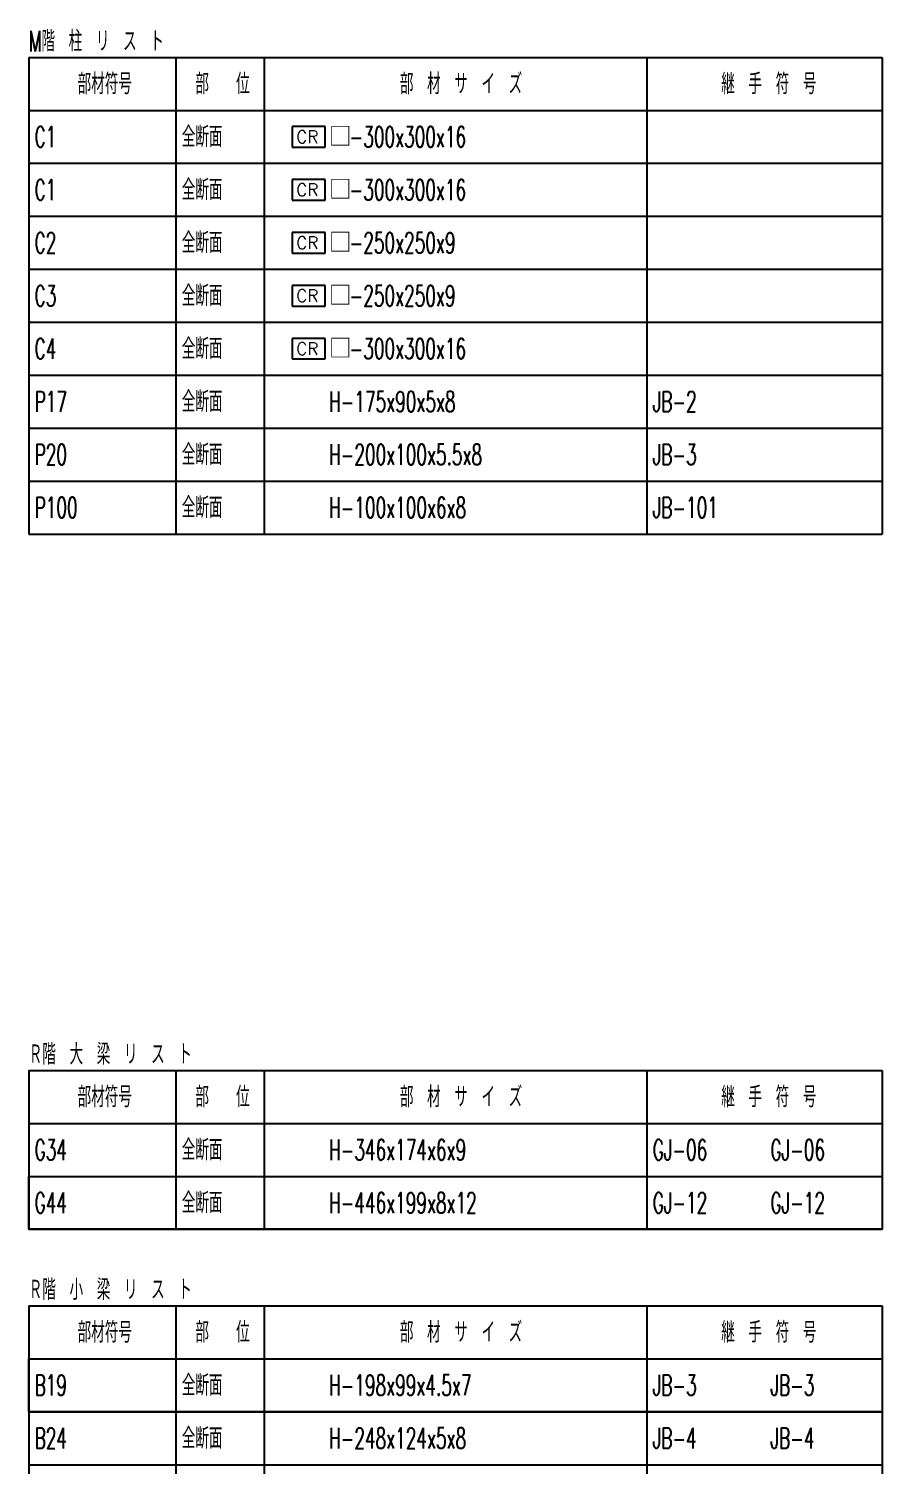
# Model space of a CAD drawing. Header units: millimetres. Extents: x -87051 to 180003, y -2961 to 97158.
# Drawn here: x 164231 to 178731, y 47360 to 71773 of the extents above; entities that cross this region are included whole.
import ezdxf

# ---------------------------------------------------------------- set-up
doc = ezdxf.new("R2010")
doc.units = ezdxf.units.MM
doc.header["$LTSCALE"] = 0.2
doc.styles.get("Standard").update_dxf_attribs({"font": 'simplex.shx', "width": 0.8, "height": 700, "bigfont": 'extfont2.shx'})

msp = doc.modelspace()

# ---------------------------------------------------------------- linework, layer by layer
at = {"color": 8, "linetype": 'Continuous'}
for p, q in [((164231.2, 71286.2), (178731.2, 71286.2)), ((164231.2, 71286.2), (164231.2, 63186.2)), ((166731.2, 71286.2), (166731.2, 63186.2)), ((168231.2, 71286.2), (168231.2, 63186.2)), ((174731.2, 71286.2), (174731.2, 63186.2)), ((178731.2, 71286.2), (178731.2, 63186.2)), ((164231.2, 70386.2), (178731.2, 70386.2)), ((169266.2, 70111.2), (168706.2, 70111.2)), ((168706.2, 70111.2), (168706.2, 69761.2)), ((169266.2, 69761.2), (169266.2, 70111.2)), ((168706.2, 69761.2), (169266.2, 69761.2)), ((164231.2, 69486.2), (178731.2, 69486.2)), ((169266.2, 69211.2), (168706.2, 69211.2)), ((168706.2, 69211.2), (168706.2, 68861.2)), ((169266.2, 68861.2), (169266.2, 69211.2)), ((168706.2, 68861.2), (169266.2, 68861.2)), ((164231.2, 68586.2), (178731.2, 68586.2)), ((169266.2, 68311.2), (168706.2, 68311.2)), ((168706.2, 68311.2), (168706.2, 67961.2)), ((169266.2, 67961.2), (169266.2, 68311.2)), ((168706.2, 67961.2), (169266.2, 67961.2)), ((164231.2, 67686.2), (178731.2, 67686.2)), ((169266.2, 67411.2), (168706.2, 67411.2)), ((168706.2, 67411.2), (168706.2, 67061.2)), ((169266.2, 67061.2), (169266.2, 67411.2)), ((168706.2, 67061.2), (169266.2, 67061.2)), ((164231.2, 66786.2), (178731.2, 66786.2)), ((169266.2, 66511.2), (168706.2, 66511.2)), ((168706.2, 66511.2), (168706.2, 66161.2)), ((169266.2, 66161.2), (169266.2, 66511.2)), ((168706.2, 66161.2), (169266.2, 66161.2)), ((164231.2, 65886.2), (178731.2, 65886.2)), ((164231.2, 64986.2), (178731.2, 64986.2)), ((164231.2, 64086.2), (178731.2, 64086.2)), ((164231.2, 63186.2), (178731.2, 63186.2)), ((164231.2, 54070.3), (178731.2, 54070.3)), ((164231.2, 54070.3), (164231.2, 51370.3)), ((166731.2, 54070.3), (166731.2, 51370.3)), ((168231.2, 54070.3), (168231.2, 51370.3)), ((174731.2, 54070.3), (174731.2, 51370.3)), ((178731.2, 54070.3), (178731.2, 51370.3)), ((164231.2, 53170.3), (178731.2, 53170.3)), ((164231.2, 52270.3), (178731.2, 52270.3)), ((164231.2, 50070.3), (178731.2, 50070.3)), ((164231.2, 50070.3), (164231.2, 41070.3)), ((166731.2, 50070.3), (166731.2, 41070.3)), ((168231.2, 50070.3), (168231.2, 41070.3)), ((174731.2, 50070.3), (174731.2, 41070.3)), ((178731.2, 50070.3), (178731.2, 41070.3)), ((164231.2, 49170.3), (178731.2, 49170.3)), ((164231.2, 48270.3), (178731.2, 48270.3)), ((164231.2, 47370.3), (178731.2, 47370.3))]:
    msp.add_line(p, q, dxfattribs=at)
at = {"linetype": 'Continuous'}
msp.add_line((164231.2, 51370.3), (178731.2, 51370.3), dxfattribs=at)
for points in [[(164231.2, 52270.3), (178731.2, 52270.3), (178731.2, 51370.3), (164231.2, 51370.3)], [(164231.2, 49170.3), (178731.2, 49170.3), (178731.2, 48270.3), (164231.2, 48270.3)]]:
    msp.add_lwpolyline(points, close=True)

# ---------------------------------------------------------------- texts
at = {"color": 8, "width": 0.6}
for s, p in [('M階\u3000柱\u3000リ\u3000ス\u3000ト', (164231.2, 71386.2)), ('部材符号', (165061.2, 70661.2)), ('部\u3000\u3000位', (167061.2, 70661.2)), ('部\u3000材\u3000サ\u3000イ\u3000ズ', (170536.2, 70661.2)), ('継\u3000手\u3000符\u3000号', (175996.2, 70661.2)), ('C1', (164331.2, 69761.2)), ('全断面', (166831.2, 69761.2)), ('-300x300x16', (169681.2, 69761.2)), ('C1', (164331.2, 68861.2)), ('全断面', (166831.2, 68861.2)), ('-300x300x16', (169681.2, 68861.2)), ('C2', (164331.2, 67961.2)), ('全断面', (166831.2, 67961.2)), ('-250x250x9', (169681.2, 67961.2)), ('C3', (164331.2, 67061.2)), ('全断面', (166831.2, 67061.2)), ('-250x250x9', (169681.2, 67061.2)), ('C4', (164331.2, 66161.2)), ('全断面', (166831.2, 66161.2)), ('-300x300x16', (169681.2, 66161.2)), ('P17', (164331.2, 65261.2)), ('全断面', (166831.2, 65261.2)), ('H-175x90x5x8', (169331.2, 65261.2)), ('JB-2', (174831.2, 65261.2)), ('P20', (164331.2, 64361.2)), ('全断面', (166831.2, 64361.2)), ('H-200x100x5.5x8', (169331.2, 64361.2)), ('JB-3', (174831.2, 64361.2)), ('P100', (164331.2, 63461.2)), ('全断面', (166831.2, 63461.2)), ('H-100x100x6x8', (169331.2, 63461.2)), ('JB-101', (174831.2, 63461.2)), ('Ｒ階\u3000大\u3000梁\u3000リ\u3000ス\u3000ト', (164231.2, 54170.3)), ('部材符号', (165061.2, 53445.3)), ('部\u3000\u3000位', (167061.2, 53445.3)), ('部\u3000材\u3000サ\u3000イ\u3000ズ', (170536.2, 53445.3)), ('継\u3000手\u3000符\u3000号', (175996.2, 53445.3)), ('G34', (164331.2, 52545.3)), ('全断面', (166831.2, 52545.3)), ('H-346x174x6x9', (169331.2, 52545.3)), ('GJ-06', (174831.2, 52545.3)), ('GJ-06', (176831.2, 52545.3)), ('Ｒ階\u3000小\u3000梁\u3000リ\u3000ス\u3000ト', (164231.2, 50170.3)), ('部材符号', (165061.2, 49445.3)), ('部\u3000\u3000位', (167061.2, 49445.3)), ('部\u3000材\u3000サ\u3000イ\u3000ズ', (170536.2, 49445.3)), ('継\u3000手\u3000符\u3000号', (175996.2, 49445.3)), ('B24', (164331.2, 47645.3)), ('全断面', (166831.2, 47645.3)), ('H-248x124x5x8', (169331.2, 47645.3)), ('JB-4', (174831.2, 47645.3)), ('JB-4', (176831.2, 47645.3))]:
    msp.add_text(s, height=350, dxfattribs=at).set_placement(p)
at = {"color": 8}
for s, height, p in [('□', 350, (169331.2, 69761.2)), ('CR', 210, (168776.2, 69831.2)), ('CR', 210, (168776.2, 68931.2)), ('□', 350, (169331.2, 68861.2)), ('CR', 210, (168776.2, 68031.2)), ('□', 350, (169331.2, 67961.2)), ('□', 350, (169331.2, 67061.2)), ('CR', 210, (168776.2, 67131.2)), ('CR', 210, (168776.2, 66231.2)), ('□', 350, (169331.2, 66161.2))]:
    msp.add_text(s, height=height, dxfattribs=at).set_placement(p)
at = {"width": 0.6}
for s, p in [('全断面', (166831.2, 51645.3)), ('G44', (164331.2, 51645.3)), ('H-446x199x8x12', (169331.2, 51645.3)), ('GJ-12', (174831.2, 51645.3)), ('GJ-12', (176831.2, 51645.3)), ('B19', (164331.2, 48545.3)), ('全断面', (166831.2, 48545.3)), ('H-198x99x4.5x7', (169331.2, 48545.3)), ('JB-3', (174831.2, 48545.3)), ('JB-3', (176831.2, 48545.3))]:
    msp.add_text(s, height=350, dxfattribs=at).set_placement(p)

doc.saveas('drawing.dxf')
